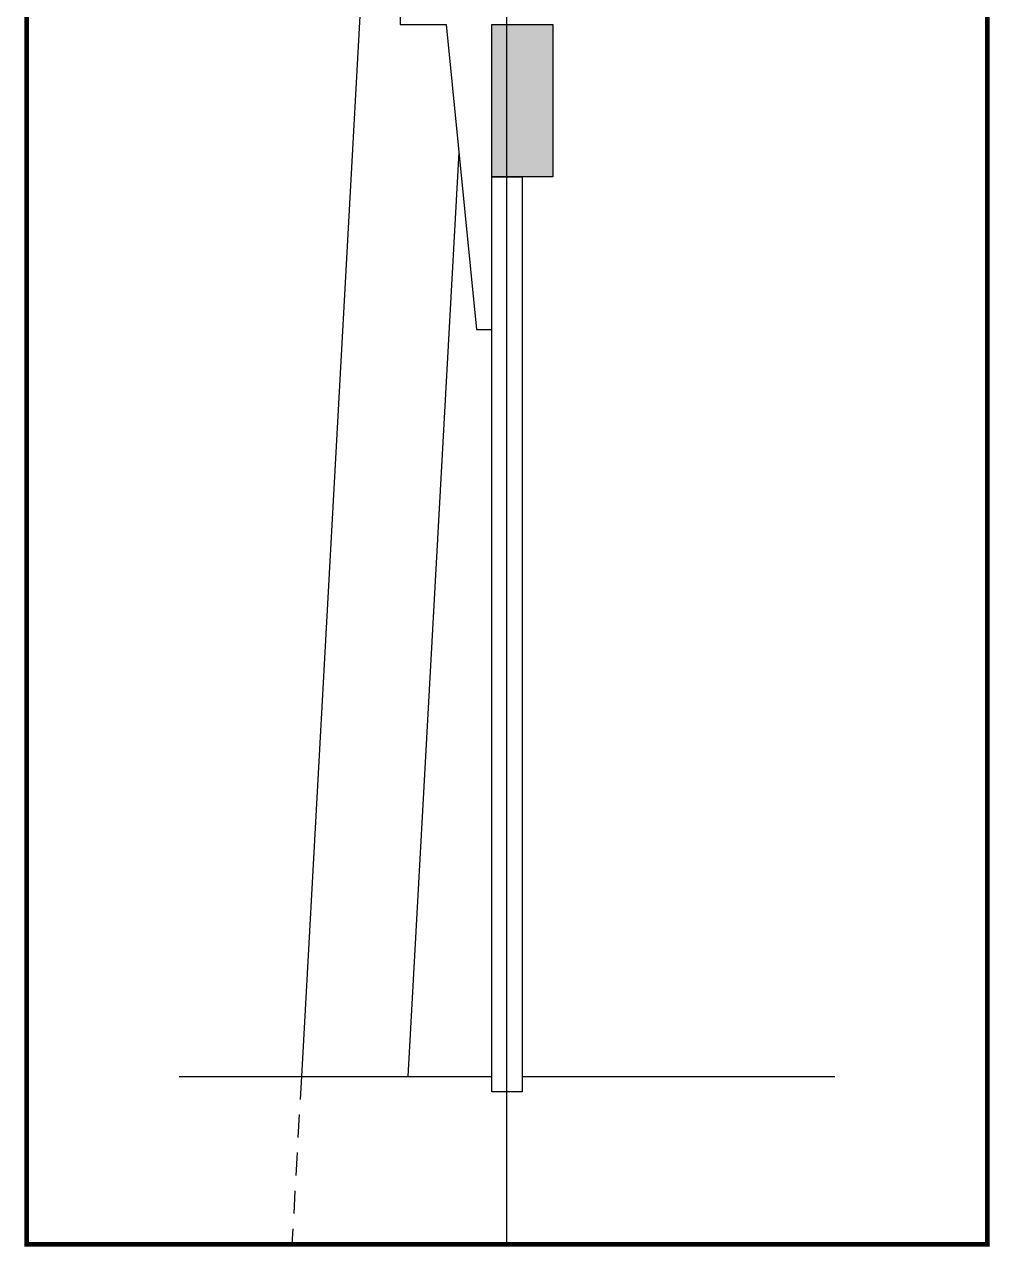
# Model space of a CAD drawing. Header units: millimetres. Extents: x 790977 to 1374007, y 14953 to 389123.
# Drawn here: x 1367677 to 1374007, y 41140 to 49155 of the extents above; entities that cross this region are included whole.
import ezdxf

# ---------------------------------------------------------------- set-up
doc = ezdxf.new("R2010")
doc.units = ezdxf.units.MM
doc.header["$LTSCALE"] = 1000
doc.linetypes.add('..DASH', pattern=[0.25, 0.15, -0.1])
for name, color, linetype in [('A-WALL-MSNW', 2, 'Continuous'), ('Beam', 2, 'Continuous'), ('ProfileEdges', 250, 'Continuous'), ('剖断线2', 11, 'Continuous'), ('杆件轴线', 14, 'Continuous'), ('看线', 9, 'Continuous'), ('立面外轮廓线', 252, 'Continuous')]:
    doc.layers.add(name, color=color, linetype=linetype)

msp = doc.modelspace()

# ---------------------------------------------------------------- hatches: boundary and pattern name
h = msp.add_hatch(color=8)
h.dxf.hatch_style = 1
h.paths.add_polyline_path([(1370741.5, 49155.2), (1371141.5, 49155.2), (1371141.5, 48155.2), (1370741.5, 48155.2)])

# ---------------------------------------------------------------- linework, layer by layer
at = {"layer": 'A-WALL-MSNW'}
msp.add_lwpolyline([(1370941.5, 42155.2), (1370741.5, 42155.2), (1370741.5, 48155.2), (1370941.5, 48155.2)], close=True, dxfattribs=at)
at = {"layer": 'Beam'}
msp.add_lwpolyline([(1370741.5, 49155.2), (1371141.5, 49155.2), (1371141.5, 48155.2), (1370741.5, 48155.2)], close=True, dxfattribs=at)
at = {"layer": 'ProfileEdges', "color": 7, "const_width": 30}
msp.add_lwpolyline([(1367691.5, 63642.5), (1373991.5, 63642.5), (1373991.5, 41155.2), (1367691.5, 41155.2)], close=True, dxfattribs=at)
at = {"layer": '剖断线2'}
msp.add_lwpolyline([(1370841.5, 49255.2), (1370141.5, 49255.2), (1370141.5, 49155.2), (1370441.5, 49155.2), (1370641.5, 47155.2), (1370741.5, 47155.2)], dxfattribs=at)
at = {"layer": '杆件轴线'}
msp.add_lwpolyline([(1370841.5, 41155.2), (1370841.5, 63642.5)], dxfattribs=at)
at = {"layer": '看线'}
for points in [[(1368691.5, 42255.2), (1370741.5, 42255.2)], [(1370941.5, 42255.2), (1372991.5, 42255.2)]]:
    msp.add_lwpolyline(points, dxfattribs=at)
at = {"layer": '立面外轮廓线'}
for points in [[(1369941.5, 50405.2), (1369492.9, 42255.2)], [(1370525.2, 48317.9), (1370191.5, 42255.2)]]:
    msp.add_lwpolyline(points, dxfattribs=at)
at = {"layer": '立面外轮廓线', "linetype": '..DASH'}
msp.add_lwpolyline([(1369492.9, 42255.2), (1369431, 41155.2)], dxfattribs=at)

doc.saveas('drawing.dxf')
